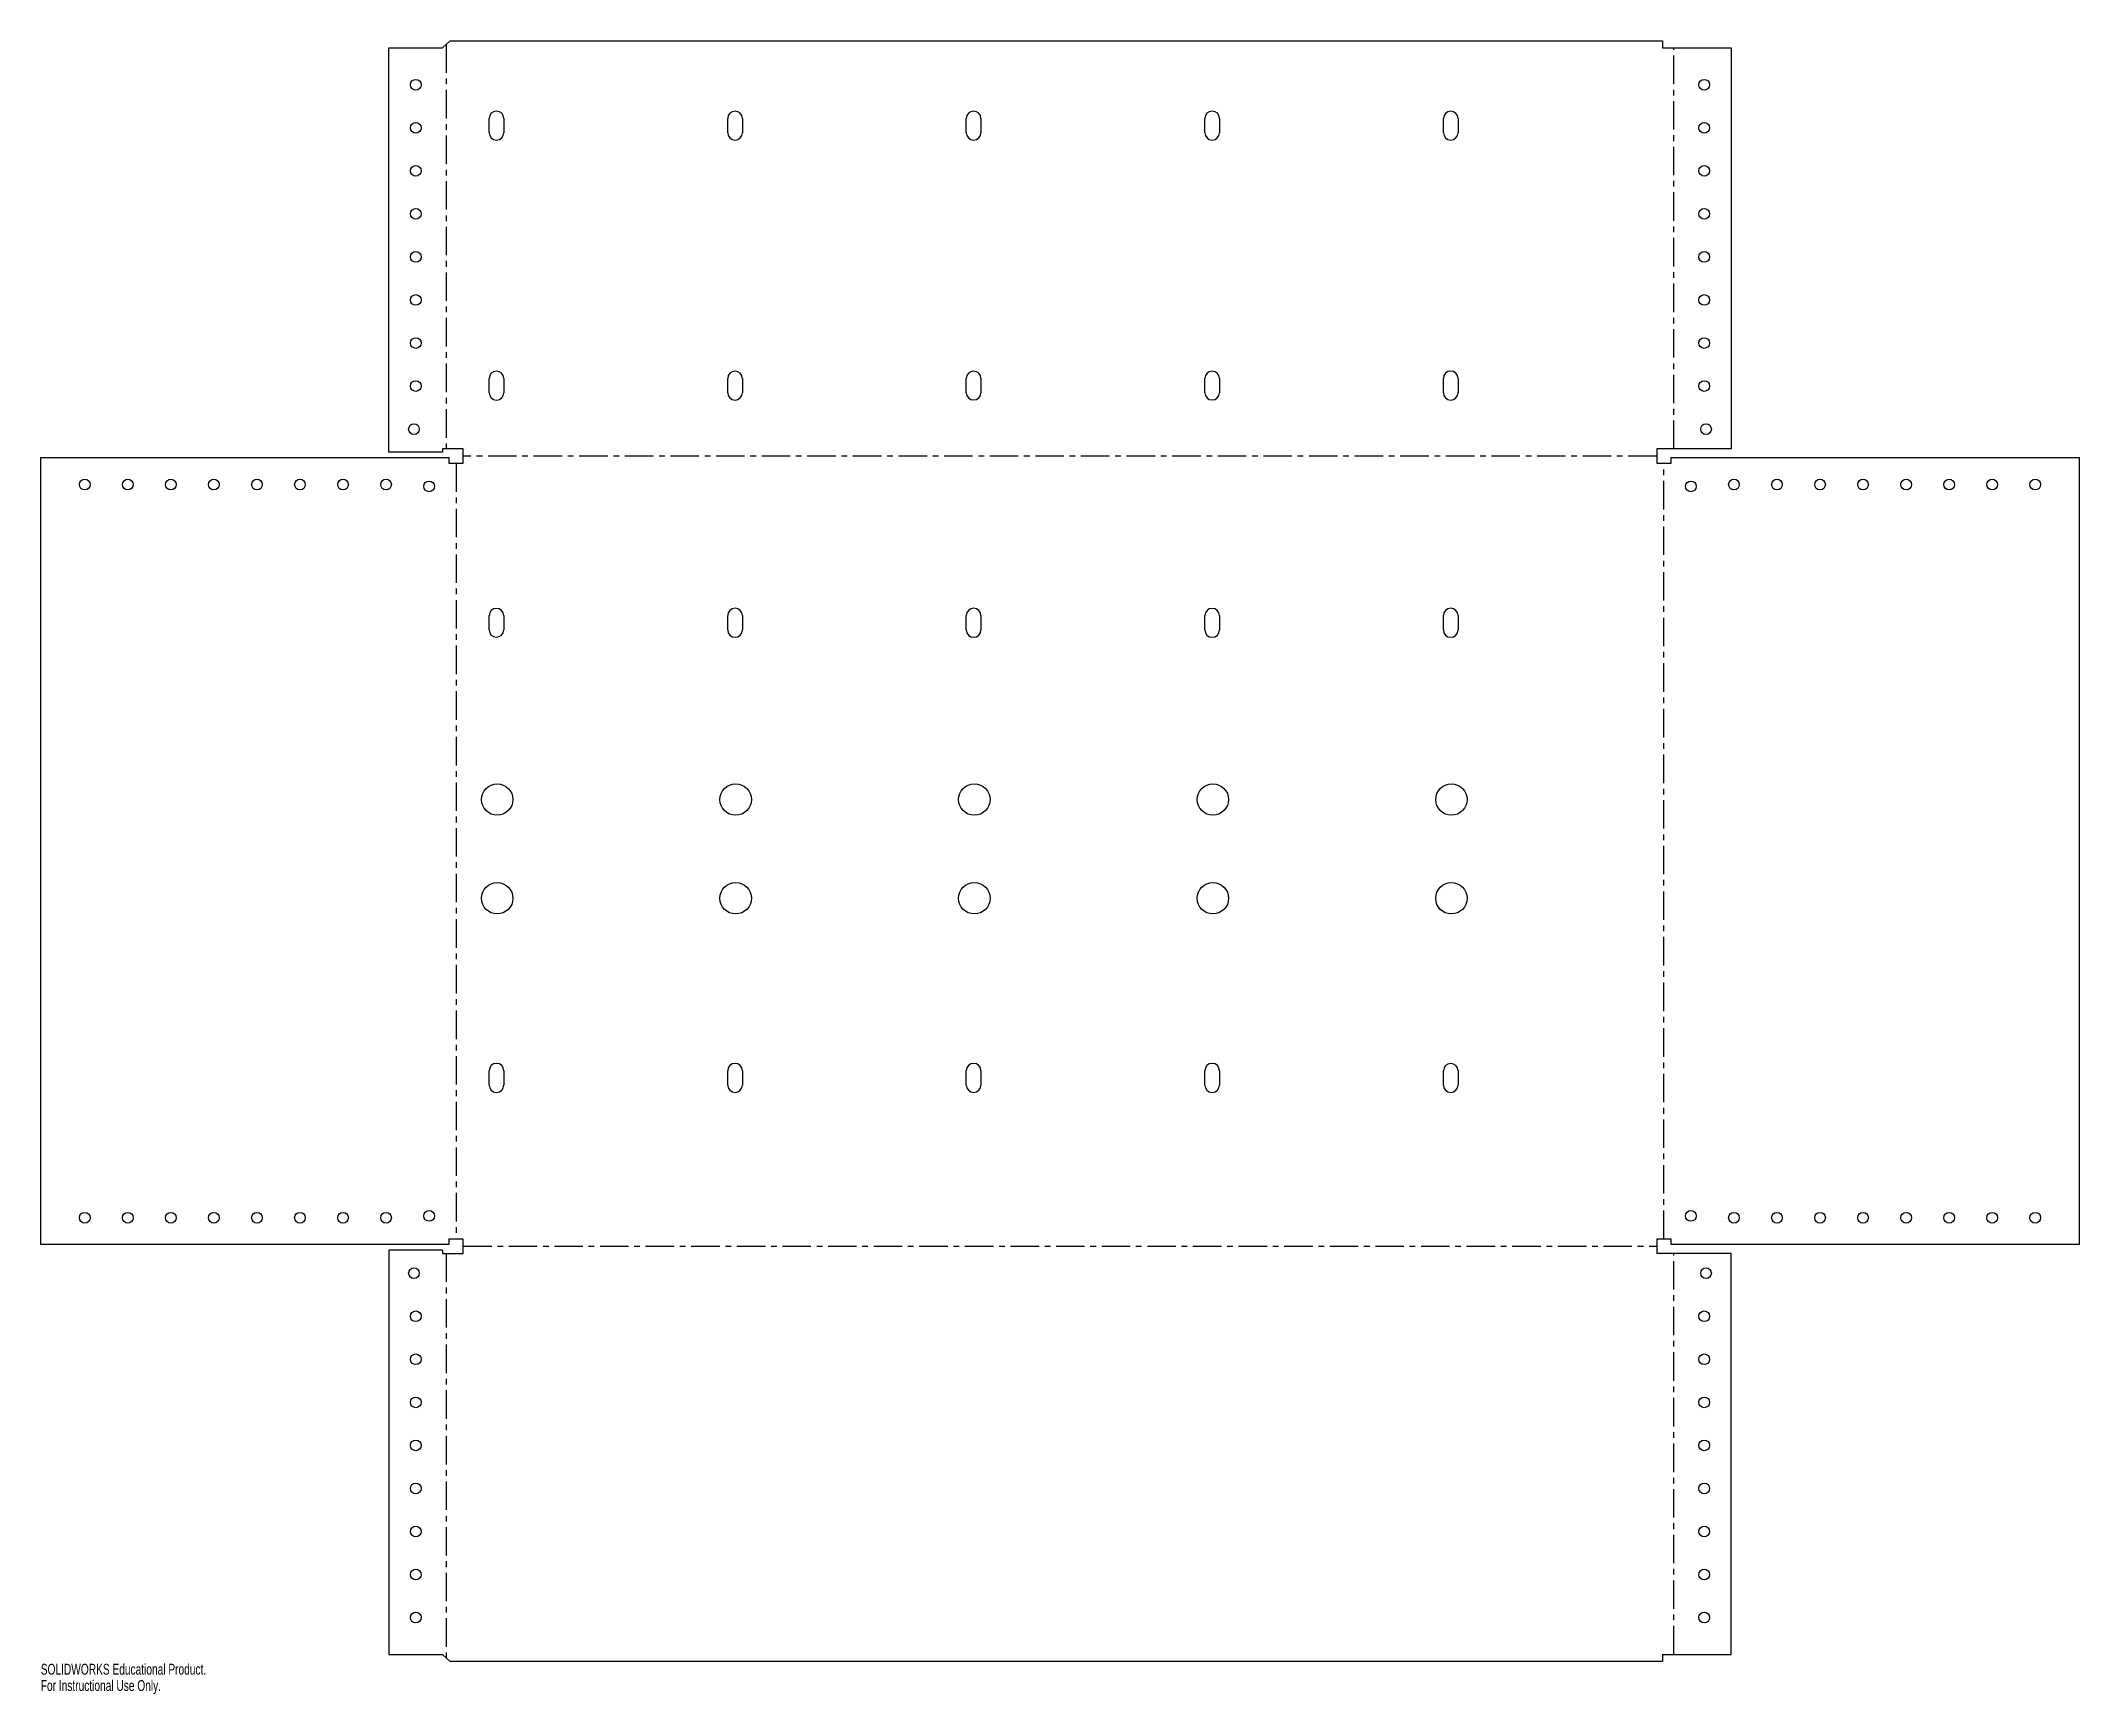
# Model space of a CAD drawing. Header units: inches. Extents: x -17.9 to 17.9, y -14.8 to 14.2.
import ezdxf

# ---------------------------------------------------------------- set-up
doc = ezdxf.new("R2010")
doc.units = ezdxf.units.IN
doc.header["$MEASUREMENT"] = 0
doc.linetypes.add('CENTERX2', pattern=[0.8, 0.5, -0.1, 0.1, -0.1])
doc.styles.add('SLDTEXTSTYLE0', font='TXT', dxfattribs={"width": 0.7})

msp = doc.modelspace()

# ---------------------------------------------------------------- linework, layer by layer
at = {"color": 7, "linetype": 'Continuous', "lineweight": 25}
for p, q in [((-11.774, 7), (-11.774, 14.09)), ((-11.774, 14.09), (-10.832, 14.09)), ((-10.832, 14.09), (-10.695, 14.214)), ((-10.695, 14.214), (10.565, 14.214)), ((10.565, 14.214), (10.565, 14.09)), ((10.565, 14.09), (11.774, 14.09)), ((11.774, 14.09), (11.774, 7.056)), ((-10.013, 12.601), (-10.013, 12.851)), ((-9.756, 12.851), (-9.756, 12.601)), ((-5.828, 12.601), (-5.828, 12.851)), ((-5.571, 12.851), (-5.571, 12.601)), ((-1.644, 12.601), (-1.644, 12.851)), ((-1.387, 12.851), (-1.387, 12.601)), ((2.541, 12.601), (2.541, 12.851)), ((2.798, 12.851), (2.798, 12.601)), ((6.725, 12.601), (6.725, 12.851)), ((6.982, 12.851), (6.982, 12.601)), ((-10.013, 8.042), (-10.013, 8.292)), ((-9.756, 8.292), (-9.756, 8.042)), ((-5.828, 8.042), (-5.828, 8.292)), ((-5.571, 8.292), (-5.571, 8.042)), ((-1.644, 8.042), (-1.644, 8.292)), ((-1.387, 8.292), (-1.387, 8.042)), ((2.541, 8.042), (2.541, 8.292)), ((2.798, 8.292), (2.798, 8.042)), ((6.725, 8.042), (6.725, 8.292)), ((6.982, 8.292), (6.982, 8.042)), ((-17.877, -6.902), (-17.877, 6.902)), ((-17.877, 6.902), (-10.719, 6.902)), ((-10.832, 7), (-11.774, 7)), ((-10.468, 7.056), (-10.832, 7.056)), ((-10.832, 7.056), (-10.832, 7)), ((-10.719, 6.902), (-10.719, 6.805)), ((-10.719, 6.805), (-10.468, 6.805)), ((-10.468, 6.805), (-10.468, 7.056)), ((11.774, 7.056), (10.468, 7.056)), ((10.468, 7.056), (10.468, 6.805)), ((10.468, 6.805), (10.719, 6.805)), ((10.719, 6.805), (10.719, 6.902)), ((10.719, 6.902), (17.877, 6.902)), ((17.877, 6.902), (17.877, -6.902)), ((-10.013, 3.881), (-10.013, 4.131)), ((-9.756, 4.131), (-9.756, 3.881)), ((-5.828, 3.881), (-5.828, 4.131)), ((-5.571, 4.131), (-5.571, 3.881)), ((-1.644, 3.881), (-1.644, 4.131)), ((-1.387, 4.131), (-1.387, 3.881)), ((2.541, 3.881), (2.541, 4.131)), ((2.798, 4.131), (2.798, 3.881)), ((6.725, 3.881), (6.725, 4.131)), ((6.982, 4.131), (6.982, 3.881)), ((-10.013, -4.102), (-10.013, -3.852)), ((-9.756, -3.852), (-9.756, -4.102)), ((-5.828, -4.102), (-5.828, -3.852)), ((-5.571, -3.852), (-5.571, -4.102)), ((-1.644, -4.102), (-1.644, -3.852)), ((-1.387, -3.852), (-1.387, -4.102)), ((2.541, -4.102), (2.541, -3.852)), ((2.798, -3.852), (2.798, -4.102)), ((6.725, -4.102), (6.725, -3.852)), ((6.982, -3.852), (6.982, -4.102)), ((-10.719, -6.902), (-17.877, -6.902)), ((-11.774, -7), (-11.774, -14.09)), ((-10.832, -7), (-11.774, -7)), ((-10.832, -7), (-10.832, -7.056)), ((-10.832, -7.056), (-10.468, -7.056)), ((-10.719, -6.805), (-10.719, -6.902)), ((-10.468, -6.805), (-10.719, -6.805)), ((-10.468, -7.056), (-10.468, -6.805)), ((10.719, -6.805), (10.468, -6.805)), ((10.468, -6.805), (10.468, -7.056)), ((11.774, -7.056), (10.468, -7.056)), ((10.719, -6.902), (10.719, -6.805)), ((17.877, -6.902), (10.719, -6.902)), ((11.774, -14.09), (11.774, -7.056)), ((-11.774, -14.09), (-10.832, -14.09)), ((-10.695, -14.214), (-10.832, -14.09)), ((10.565, -14.214), (-10.695, -14.214)), ((10.565, -14.09), (11.774, -14.09)), ((10.565, -14.09), (10.565, -14.214))]:
    msp.add_line(p, q, dxfattribs=at)
at = {"color": 7, "linetype": 'CENTERX2'}
for p, q in [((-10.764, 14.152), (-10.764, 7.056)), ((10.764, 7.056), (10.764, 14.09)), ((-10.593, 6.805), (-10.593, -6.805)), ((10.468, 6.93), (-10.468, 6.93)), ((10.593, -6.805), (10.593, 6.805)), ((-10.764, -7.056), (-10.764, -14.152)), ((-10.468, -6.93), (10.468, -6.93)), ((10.764, -14.09), (10.764, -7.056))]:
    msp.add_line(p, q, dxfattribs=at)
at = {"color": 7, "linetype": 'Continuous', "lineweight": 25}
for centre, radius in [((-11.3, 13.443), 0.0937), ((11.3, 13.443), 0.0937), ((-11.3, 12.688), 0.0937), ((11.3, 12.688), 0.0937), ((-11.3, 11.933), 0.0937), ((11.3, 11.933), 0.0937), ((-11.3, 11.178), 0.0937), ((11.3, 11.178), 0.0937), ((-11.3, 10.423), 0.0937), ((11.3, 10.423), 0.0937), ((-11.3, 9.668), 0.0937), ((11.3, 9.668), 0.0937), ((-11.3, 8.913), 0.0937), ((11.3, 8.913), 0.0937), ((-11.3, 8.158), 0.0937), ((11.3, 8.158), 0.0937), ((-11.332, 7.403), 0.0937), ((11.332, 7.403), 0.0937), ((-17.106, 6.43), 0.0937), ((-16.351, 6.43), 0.0937), ((-15.596, 6.43), 0.0937), ((-14.841, 6.43), 0.0937), ((-14.086, 6.43), 0.0937), ((-13.331, 6.43), 0.0937), ((-12.576, 6.43), 0.0937), ((-11.821, 6.43), 0.0937), ((-11.066, 6.398), 0.0937), ((11.066, 6.398), 0.0937), ((11.821, 6.43), 0.0937), ((12.576, 6.43), 0.0937), ((13.331, 6.43), 0.0937), ((14.086, 6.43), 0.0937), ((14.841, 6.43), 0.0937), ((15.596, 6.43), 0.0937), ((16.351, 6.43), 0.0937), ((17.106, 6.43), 0.0937), ((-9.872, 0.906), 0.276), ((-5.688, 0.906), 0.276), ((-1.503, 0.906), 0.276), ((2.681, 0.906), 0.276), ((6.866, 0.906), 0.276), ((-9.872, -0.826), 0.276), ((-5.688, -0.826), 0.276), ((-1.503, -0.826), 0.276), ((2.681, -0.826), 0.276), ((6.866, -0.826), 0.276), ((-17.106, -6.43), 0.0937), ((-16.351, -6.43), 0.0937), ((-15.596, -6.43), 0.0937), ((-14.841, -6.43), 0.0937), ((-14.086, -6.43), 0.0937), ((-13.331, -6.43), 0.0937), ((-12.576, -6.43), 0.0937), ((-11.821, -6.43), 0.0937), ((-11.066, -6.398), 0.0937), ((11.066, -6.398), 0.0937), ((11.821, -6.43), 0.0937), ((12.576, -6.43), 0.0937), ((13.331, -6.43), 0.0937), ((14.086, -6.43), 0.0937), ((14.841, -6.43), 0.0937), ((15.596, -6.43), 0.0937), ((16.351, -6.43), 0.0937), ((17.106, -6.43), 0.0937), ((-11.332, -7.403), 0.0937), ((11.332, -7.403), 0.0937), ((-11.3, -8.158), 0.0937), ((11.3, -8.158), 0.0937), ((-11.3, -8.913), 0.0937), ((11.3, -8.913), 0.0937), ((-11.3, -9.668), 0.0937), ((11.3, -9.668), 0.0937), ((-11.3, -10.423), 0.0937), ((11.3, -10.423), 0.0937), ((-11.3, -11.178), 0.0937), ((11.3, -11.178), 0.0937), ((-11.3, -11.933), 0.0937), ((11.3, -11.933), 0.0937), ((-11.3, -12.688), 0.0937), ((11.3, -12.688), 0.0937), ((-11.3, -13.443), 0.0937), ((11.3, -13.443), 0.0937)]:
    msp.add_circle(centre, radius, dxfattribs=at)
for centre, radius, start, end in [((-9.884, 12.851), 0.129, 0, 180), ((-5.7, 12.851), 0.129, 360, 180), ((-1.515, 12.851), 0.129, 360, 180), ((2.669, 12.851), 0.129, 360, 180), ((6.854, 12.851), 0.128, 360, 180), ((-9.884, 12.601), 0.129, 180, 0), ((-5.7, 12.601), 0.129, 180, 360), ((-1.515, 12.601), 0.129, 180, 360), ((2.669, 12.601), 0.128, 180, 360), ((6.854, 12.601), 0.128, 180, 360), ((-9.884, 8.292), 0.128, 0, 180), ((-5.7, 8.292), 0.128, 0, 180), ((-1.515, 8.292), 0.128, 0, 180), ((2.669, 8.292), 0.128, 0, 180), ((6.854, 8.292), 0.129, 0, 180), ((-9.884, 8.042), 0.129, 180, 0), ((-5.7, 8.042), 0.129, 180, 0), ((-1.515, 8.042), 0.128, 180, 0), ((2.669, 8.042), 0.128, 180, 0), ((6.854, 8.042), 0.129, 180, 0), ((-9.884, 4.131), 0.128, 0, 180), ((-5.7, 4.131), 0.129, 0, 180), ((-1.515, 4.131), 0.129, 0, 180), ((2.669, 4.131), 0.128, 0, 180), ((6.854, 4.131), 0.129, 0, 180), ((-9.884, 3.881), 0.128, 180, 0), ((-5.7, 3.881), 0.129, 180, 0), ((-1.515, 3.881), 0.129, 180, 0), ((2.669, 3.881), 0.129, 180, 0), ((6.854, 3.881), 0.129, 180, 0), ((-9.884, -3.852), 0.129, 0, 180), ((-5.7, -3.852), 0.129, 0, 180), ((-1.515, -3.852), 0.129, 0, 180), ((2.669, -3.852), 0.129, 0, 180), ((6.854, -3.852), 0.128, 0, 180), ((-9.884, -4.102), 0.129, 180, 0), ((-5.7, -4.102), 0.129, 180, 0), ((-1.515, -4.102), 0.129, 180, 0), ((2.669, -4.102), 0.129, 180, 0), ((6.854, -4.102), 0.129, 180, 0)]:
    msp.add_arc(centre, radius, start, end, dxfattribs=at)

# ---------------------------------------------------------------- texts
at = {"color": 7, "linetype": 'Continuous', "char_height": 0.1903, "attachment_point": 1, "style": 'SLDTEXTSTYLE0'}
for s, insert in [('SOLIDWORKS Educational Product.', (-17.877, -14.254)), ('For Instructional Use Only.', (-17.877, -14.54))]:
    msp.add_mtext(s, dxfattribs=dict(at, insert=insert))

doc.saveas('drawing.dxf')
